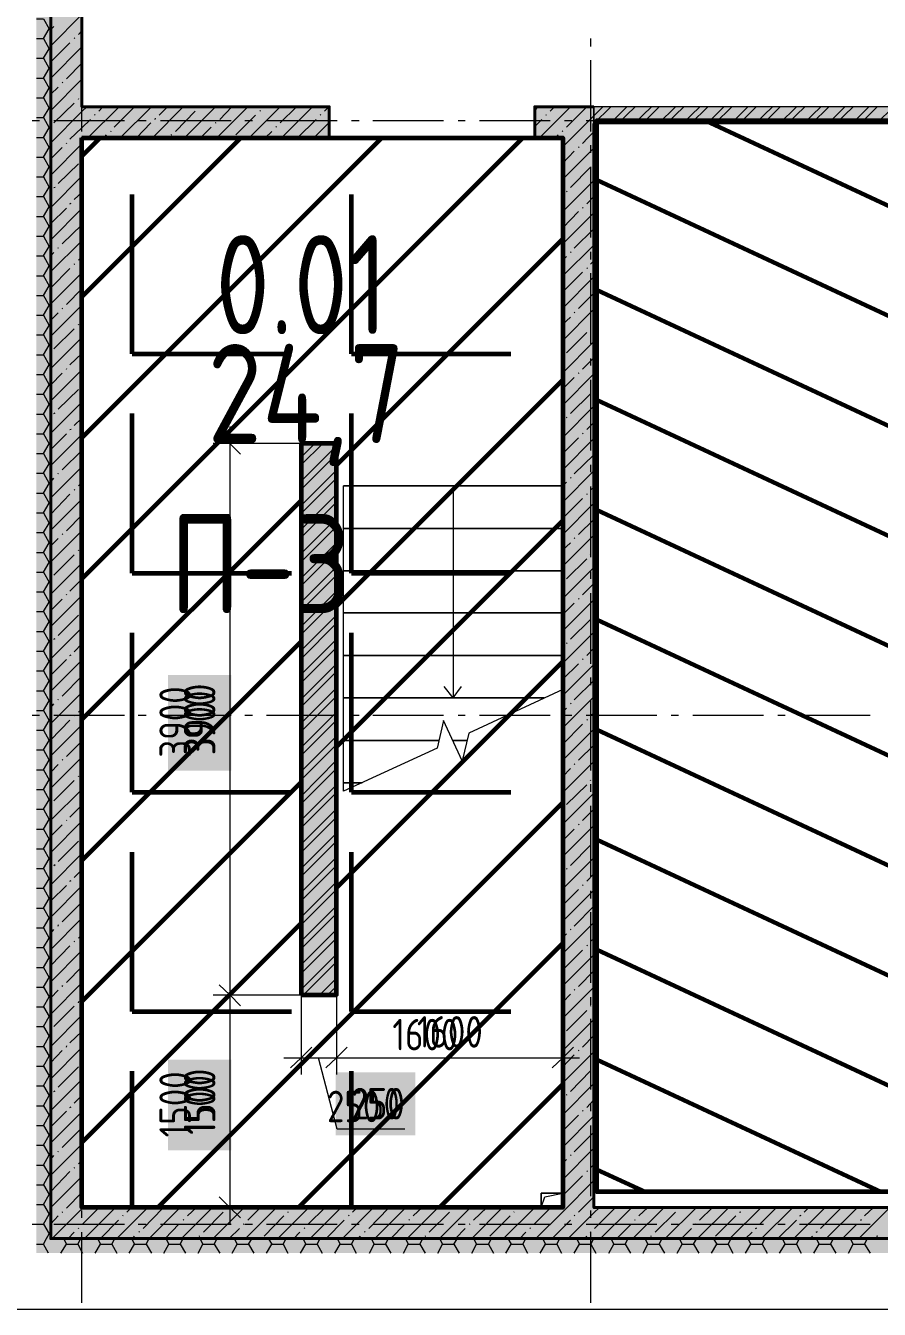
# Model space of a CAD drawing. Header units: millimetres. Extents: x -164500 to 426394, y -51911 to 102118.
# Drawn here: x -156506 to -150467, y -38 to 9043 of the extents above; entities that cross this region are included whole.
import ezdxf

# ---------------------------------------------------------------- set-up
doc = ezdxf.new("R2010")
doc.units = ezdxf.units.MM
for name, color, linetype, lineweight in [('0) шлифовка', 5, 'Continuous', 60), ('183 стяжка подвал', 160, 'Continuous', 60), ('414 скб подвал', 160, 'Continuous', 60)]:
    doc.layers.add(name, color=color, linetype=linetype, lineweight=lineweight)
doc.layers.add('PDF _Геометрия', color=7, linetype='Continuous', true_color=0x1f1f1f)
doc.layers.add('PDF _Сплошная заливка', color=7, linetype='Continuous', true_color=0xffffff)
doc.layers.add('PDF _Текст', color=7, linetype='Continuous')
doc.styles.get("Standard").update_dxf_attribs({"font": 'ГОСТ тип А.ttf'})
doc.styles.add('СПДС', font='ГОСТ тип А.ttf', dxfattribs={"width": 0.9})
doc.linetypes.add('зигзаг', pattern='A,0.00254,-5.08,[131,ltypeshp.shx,S=5.08,R=0,X=-5.08,Y=0],-10.16,[131,ltypeshp.shx,S=5.08,R=180,X=5.08,Y=0],-5.08', length=20.32254)

msp = doc.modelspace()

# ---------------------------------------------------------------- hatches: boundary and pattern name
at = {"layer": '0) шлифовка', "true_color": 0x2776bb}
h = msp.add_hatch(dxfattribs=at)
h.set_pattern_fill('ANSI31', color=152, scale=222, angle=110)
h.set_pattern_definition([(155, (205553.1, 26879), (-297.8825, -638.811), [])])
h.paths.add_polyline_path([(-117984.507, 792.385), (-152464.106, 792.385), (-152464.106, 8371.204), (-117984.507, 8371.204)])
at = {"layer": '183 стяжка подвал'}
h = msp.add_hatch(dxfattribs=at)
h.set_pattern_fill('ANSI31', color=256, scale=222)
h.set_pattern_definition([(45, (205553.1, 26879), (-498.4042, 498.4042), [])])
h.paths.add_polyline_path([(-152705.578, 8248.35), (-156107.361, 8248.35), (-156107.361, 682.241), (-152705.578, 682.241)])
h.paths.add_polyline_path([(-154556.86, 6087.815), (-154306.915, 6087.815), (-154306.915, 2186.142), (-154556.86, 2186.142)], flags=16)
at = {"layer": '414 скб подвал'}
h = msp.add_hatch(dxfattribs=at)
h.set_pattern_fill('ANGLE', color=256, scale=222)
h.set_pattern_definition([(0, (205553.1, 26879), (0, 1550.67), [1127.76, -422.91]), (90, (205553.1, 26879), (-1550.67, 9e-14), [1127.76, -422.91])])
h.paths.add_polyline_path([(-152705.578, 8248.35), (-156107.361, 8248.35), (-156107.361, 682.241), (-152705.578, 682.241)])
h.paths.add_polyline_path([(-154556.86, 6087.815), (-154306.915, 6087.815), (-154306.915, 2186.142), (-154556.86, 2186.142)], flags=16)
at = {"layer": 'PDF _Сплошная заливка', "linetype": 'зигзаг', "transparency": 33554559}
h = msp.add_hatch(color=256, dxfattribs=at)
h.paths.add_polyline_path([(-154357.751, 8248.35), (-154357.751, 8468.64), (-156107.361, 8468.64), (-156107.361, 8248.35)])
h.paths.add_polyline_path([(-152904.686, 8468.64), (-152904.686, 8248.35), (-152485.288, 8248.35), (-152485.288, 8468.64)])
h = msp.add_hatch(color=256, dxfattribs=at)
h.paths.add_polyline_path([(-148553.961, 8350.022), (-148553.961, 8468.64), (-152485.288, 8468.64), (-152485.288, 8350.022)])
h.paths.add_polyline_path([(-140547.272, 8468.64), (-140547.272, 8350.022), (-139547.495, 8350.022), (-139547.495, 8468.64)])
h.paths.add_polyline_path([(-141648.721, 8350.022), (-141648.721, 8468.64), (-143449.167, 8468.64), (-143449.167, 8350.022)])
h.paths.add_polyline_path([(-144050.728, 8350.022), (-144050.728, 8468.64), (-147952.4, 8468.64), (-147952.4, 8350.022)])

# ---------------------------------------------------------------- linework, layer by layer
at = {"layer": '0) шлифовка'}
msp.add_lwpolyline([(-117984.507, 792.385), (-152464.106, 792.385), (-152464.106, 8371.204), (-117984.507, 8371.204)], close=True, dxfattribs=at)
at = {"layer": '183 стяжка подвал'}
for points in [[(-156107.361, 8248.35), (-152705.578, 8248.35), (-152705.578, 682.241), (-156107.361, 682.241)], [(-154556.86, 2186.142), (-154306.915, 2186.142), (-154306.915, 6087.815), (-154556.86, 6087.815)]]:
    msp.add_lwpolyline(points, close=True, dxfattribs=at)
at = {"layer": 'PDF _Геометрия', "color": 7, "lineweight": 9}
for points in [[(-117700.672, 24299.855), (-117700.672, 24702.307), (-122085.288, 24702.307), (-122085.288, 28184.582), (-156827.54, 28184.582), (-156827.54, -37.938), (-117700.672, -37.938), (-117700.672, 360.278)], [(-156107.361, 8896.51), (-156107.361, 8951.583)], [(-152506.469, 8896.51), (-152506.469, 8951.583)], [(-156107.361, 8294.95), (-156107.361, 8799.074)], [(-152506.469, 8294.95), (-152506.469, 8799.074)], [(-152485.288, 8350.022), (-152485.288, 8468.64)], [(-156458.978, 8371.204), (-156408.142, 8371.204)], [(-156306.469, 8371.204), (-155806.581, 8371.204)], [(-155709.145, 8371.204), (-155654.073, 8371.204)], [(-155552.4, 8371.204), (-155052.512, 8371.204)], [(-154955.076, 8371.204), (-154900.003, 8371.204)], [(-154802.568, 8371.204), (-154302.679, 8371.204)], [(-154201.007, 8371.204), (-154145.934, 8371.204)], [(-154048.498, 8371.204), (-153548.61, 8371.204)], [(-153446.938, 8371.204), (-153396.102, 8371.204)], [(-153294.429, 8371.204), (-152794.541, 8371.204)], [(-152692.869, 8371.204), (-152642.032, 8371.204)], [(-152540.36, 8371.204), (-152040.472, 8371.204)], [(-151938.799, 8371.204), (-151887.963, 8371.204)], [(-151786.291, 8371.204), (-151286.403, 8371.204)], [(-151184.73, 8371.204), (-151133.894, 8371.204)], [(-151032.222, 8371.204), (-150532.333, 8371.204)], [(-156107.361, 8142.441), (-156107.361, 8197.514)], [(-152506.469, 8142.441), (-152506.469, 8197.514)], [(-156107.361, 7545.117), (-156107.361, 8045.005)], [(-152506.469, 7545.117), (-152506.469, 8045.005)], [(-156107.361, 7388.372), (-156107.361, 7443.445)], [(-152506.469, 7388.372), (-152506.469, 7443.445)], [(-156107.361, 6791.048), (-156107.361, 7290.936)], [(-152506.469, 6791.048), (-152506.469, 7290.936)], [(-156107.361, 6638.539), (-156107.361, 6689.375)], [(-152506.469, 6638.539), (-152506.469, 6689.375)], [(-156107.361, 6036.979), (-156107.361, 6536.867)], [(-152506.469, 6036.979), (-152506.469, 6536.867)], [(-155060.984, 6206.432), (-155060.984, 2186.142), (-155060.984, 563.623)], [(-154556.86, 6087.815), (-155060.984, 6087.815), (-155179.602, 6087.815)], [(-156107.361, 5884.47), (-156107.361, 5935.306)], [(-152506.469, 5884.47), (-152506.469, 5935.306)], [(-156107.361, 5282.909), (-156107.361, 5782.798)], [(-152705.578, 5787.034), (-154256.079, 5787.034)], [(-153480.828, 5787.034), (-153480.828, 5486.254), (-153480.828, 5185.474), (-153480.828, 4888.929), (-153480.828, 4588.149), (-153480.828, 4287.369), (-153544.374, 4367.859)], [(-152506.469, 5282.909), (-152506.469, 5782.798)], [(-156107.361, 5130.401), (-156107.361, 5181.237)], [(-152506.469, 5130.401), (-152506.469, 5181.237)], [(-156107.361, 4528.84), (-156107.361, 5028.729)], [(-152506.469, 4528.84), (-152506.469, 5028.729)], [(-156107.361, 4376.332), (-156107.361, 4431.404)], [(-153480.828, 4287.369), (-153421.52, 4367.859)], [(-152506.469, 4376.332), (-152506.469, 4431.404)], [(-156107.361, 3774.771), (-156107.361, 4274.66)], [(-152506.469, 3774.771), (-152506.469, 4274.66)], [(-156458.978, 4164.515), (-156408.142, 4164.515)], [(-156306.469, 4164.515), (-155806.581, 4164.515)], [(-155709.145, 4164.515), (-155654.073, 4164.515)], [(-155552.4, 4164.515), (-155052.512, 4164.515)], [(-154955.076, 4164.515), (-154900.003, 4164.515)], [(-154802.568, 4164.515), (-154302.679, 4164.515)], [(-154201.007, 4164.515), (-154145.934, 4164.515)], [(-154048.498, 4164.515), (-153548.61, 4164.515)], [(-153446.938, 4164.515), (-153396.102, 4164.515)], [(-153294.429, 4164.515), (-152794.541, 4164.515)], [(-152692.869, 4164.515), (-152642.032, 4164.515)], [(-152540.36, 4164.515), (-152040.472, 4164.515)], [(-151938.799, 4164.515), (-151887.963, 4164.515)], [(-151786.291, 4164.515), (-151286.403, 4164.515)], [(-151184.73, 4164.515), (-151133.894, 4164.515)], [(-151032.222, 4164.515), (-150532.333, 4164.515)], [(-156107.361, 3622.263), (-156107.361, 3677.335)], [(-152506.469, 3622.263), (-152506.469, 3677.335)], [(-156107.361, 3020.702), (-156107.361, 3524.827)], [(-152506.469, 3020.702), (-152506.469, 3524.827)], [(-156107.361, 2868.194), (-156107.361, 2923.266)], [(-152506.469, 2868.194), (-152506.469, 2923.266)], [(-156107.361, 2270.869), (-156107.361, 2770.758)], [(-152506.469, 2270.869), (-152506.469, 2770.758)], [(-155179.602, 2186.142), (-155060.984, 2186.142), (-154556.86, 2186.142), (-154556.86, 1741.326), (-154556.86, 1622.709)], [(-154306.915, 2186.142), (-154306.915, 1741.326), (-154306.915, 1622.709)], [(-152705.578, 2186.142), (-152705.578, 1741.326), (-152705.578, 1622.709)], [(-156107.361, 2114.125), (-156107.361, 2169.197)], [(-152506.469, 2114.125), (-152506.469, 2169.197)], [(-156107.361, 1516.8), (-156107.361, 2016.689)], [(-152506.469, 1516.8), (-152506.469, 2016.689)], [(-154679.714, 1741.326), (-154306.915, 1741.326), (-152586.96, 1741.326)], [(-153823.972, 1237.201), (-154302.679, 1237.201), (-154434.006, 1741.326)], [(-156107.361, 1364.292), (-156107.361, 1415.128)], [(-152506.469, 1364.292), (-152506.469, 1415.128)], [(-156107.361, 762.731), (-156107.361, 1262.62)], [(-152506.469, 762.731), (-152506.469, 1262.62)], [(-152858.086, 682.241), (-152832.668, 758.495), (-152705.578, 783.913)], [(-156107.361, 610.223), (-156107.361, 661.059)], [(-154955.076, 682.241), (-155060.984, 682.241), (-155179.602, 682.241)], [(-152506.469, 610.223), (-152506.469, 661.059)], [(-156458.978, 563.623), (-156408.142, 563.623)], [(-156306.469, 563.623), (-155806.581, 563.623)], [(-155709.145, 563.623), (-155654.073, 563.623)], [(-155552.4, 563.623), (-155052.512, 563.623)], [(-154955.076, 563.623), (-154900.003, 563.623)], [(-154802.568, 563.623), (-154302.679, 563.623)], [(-154201.007, 563.623), (-154145.934, 563.623)], [(-154048.498, 563.623), (-153548.61, 563.623)], [(-153446.938, 563.623), (-153396.102, 563.623)], [(-153294.429, 563.623), (-152794.541, 563.623)], [(-152692.869, 563.623), (-152642.032, 563.623)], [(-152540.36, 563.623), (-152040.472, 563.623)], [(-151938.799, 563.623), (-151887.963, 563.623)], [(-151786.291, 563.623), (-151286.403, 563.623)], [(-151184.73, 563.623), (-151133.894, 563.623)], [(-151032.222, 563.623), (-150532.333, 563.623)], [(-156327.651, 461.951), (-156327.651, 461.951)], [(-156107.361, 8.662), (-156107.361, 508.55)], [(-152506.469, 8.662), (-152506.469, 508.55)]]:
    msp.add_lwpolyline(points, dxfattribs=at)
at = {"layer": 'PDF _Геометрия', "color": 7, "lineweight": 40}
msp.add_lwpolyline([(-152485.288, 8468.64), (-152904.686, 8468.64), (-152904.686, 8248.35), (-152705.578, 8248.35), (-152705.578, 682.241), (-156107.361, 682.241), (-156107.361, 8248.35), (-154357.751, 8248.35), (-154357.751, 8468.64), (-156107.361, 8468.64), (-156107.361, 11472.207), (-156327.651, 11472.207), (-156327.651, 461.951), (-156107.361, 461.951), (-152705.578, 461.951), (-152485.288, 461.951), (-148553.961, 461.951), (-148553.961, 682.241), (-152485.288, 682.241), (-152485.288, 8248.35), (-152485.288, 8350.022)], dxfattribs=at)
at = {"layer": 'PDF _Геометрия', "color": 251, "lineweight": 9, "true_color": 0x4a4a4a}
for points in [[(-156429.323, 9091.382), (-156378.487, 9091.382), (-156340.36, 9019.364), (-156327.651, 9019.364)], [(-156378.487, 8951.583), (-156340.36, 9019.364)], [(-156429.323, 8951.583), (-156378.487, 8951.583), (-156340.36, 8879.565), (-156327.651, 8879.565)], [(-156429.323, 8811.783), (-156378.487, 8811.783), (-156340.36, 8739.766), (-156327.651, 8739.766)], [(-156378.487, 8811.783), (-156340.36, 8879.565)], [(-156378.487, 8671.984), (-156340.36, 8739.766)], [(-156429.323, 8671.984), (-156378.487, 8671.984), (-156340.36, 8599.966), (-156327.651, 8599.966)], [(-156378.487, 8532.185), (-156340.36, 8599.966)], [(-156429.323, 8532.185), (-156378.487, 8532.185), (-156340.36, 8460.167), (-156327.651, 8460.167)], [(-156378.487, 8392.385), (-156340.36, 8460.167)], [(-156429.323, 8392.385), (-156378.487, 8392.385), (-156340.36, 8320.368), (-156327.651, 8320.368)], [(-156378.487, 8252.586), (-156340.36, 8320.368)], [(-156429.323, 8252.586), (-156378.487, 8252.586), (-156340.36, 8180.568), (-156327.651, 8180.568)], [(-156378.487, 8112.787), (-156340.36, 8180.568)], [(-156429.323, 8112.787), (-156378.487, 8112.787), (-156340.36, 8040.769), (-156327.651, 8040.769)], [(-156378.487, 7972.987), (-156340.36, 8040.769)], [(-156429.323, 7972.987), (-156378.487, 7972.987), (-156340.36, 7900.97), (-156327.651, 7900.97)], [(-156378.487, 7833.188), (-156340.36, 7900.97)], [(-156429.323, 7833.188), (-156378.487, 7833.188), (-156340.36, 7761.17), (-156327.651, 7761.17)], [(-156378.487, 7693.389), (-156340.36, 7761.17)], [(-156429.323, 7693.389), (-156378.487, 7693.389), (-156340.36, 7621.371), (-156327.651, 7621.371)], [(-156429.323, 7553.589), (-156378.487, 7553.589), (-156340.36, 7481.572), (-156327.651, 7481.572)], [(-156378.487, 7553.589), (-156340.36, 7621.371)], [(-156378.487, 7413.79), (-156340.36, 7481.572)], [(-156429.323, 7413.79), (-156378.487, 7413.79), (-156340.36, 7341.772), (-156327.651, 7341.772)], [(-156429.323, 7273.991), (-156378.487, 7273.991), (-156340.36, 7201.973), (-156327.651, 7201.973)], [(-156378.487, 7273.991), (-156340.36, 7341.772)], [(-156378.487, 7134.191), (-156340.36, 7201.973)], [(-156429.323, 7134.191), (-156378.487, 7134.191), (-156340.36, 7062.174), (-156327.651, 7062.174)], [(-156429.323, 6994.392), (-156378.487, 6994.392), (-156340.36, 6922.374), (-156327.651, 6922.374)], [(-156378.487, 6994.392), (-156340.36, 7062.174)], [(-156378.487, 6854.593), (-156340.36, 6922.374)], [(-156429.323, 6854.593), (-156378.487, 6854.593), (-156340.36, 6782.575), (-156327.651, 6782.575)], [(-156378.487, 6714.793), (-156340.36, 6782.575)], [(-156429.323, 6714.793), (-156378.487, 6714.793), (-156340.36, 6642.776), (-156327.651, 6642.776)], [(-156378.487, 6574.994), (-156340.36, 6642.776)], [(-156429.323, 6574.994), (-156378.487, 6574.994), (-156340.36, 6502.976), (-156327.651, 6502.976)], [(-156378.487, 6435.195), (-156340.36, 6502.976)], [(-156429.323, 6435.195), (-156378.487, 6435.195), (-156340.36, 6363.177), (-156327.651, 6363.177)], [(-156378.487, 6295.395), (-156340.36, 6363.177)], [(-156429.323, 6295.395), (-156378.487, 6295.395), (-156340.36, 6223.378), (-156327.651, 6223.378)], [(-156378.487, 6155.596), (-156340.36, 6223.378)], [(-156429.323, 6155.596), (-156378.487, 6155.596), (-156340.36, 6083.578), (-156327.651, 6083.578)], [(-156429.323, 6015.797), (-156378.487, 6015.797), (-156340.36, 5943.779), (-156327.651, 5943.779)], [(-156378.487, 6015.797), (-156340.36, 6083.578)], [(-156378.487, 5875.997), (-156340.36, 5943.779)], [(-156429.323, 5875.997), (-156378.487, 5875.997), (-156340.36, 5803.98), (-156327.651, 5803.98)], [(-156429.323, 5736.198), (-156378.487, 5736.198), (-156340.36, 5664.18), (-156327.651, 5664.18)], [(-156378.487, 5736.198), (-156340.36, 5803.98)], [(-156378.487, 5596.399), (-156340.36, 5664.18)], [(-156429.323, 5596.399), (-156378.487, 5596.399), (-156340.36, 5524.381), (-156327.651, 5524.381)], [(-156429.323, 5456.599), (-156378.487, 5456.599), (-156340.36, 5384.582), (-156327.651, 5384.582)], [(-156378.487, 5456.599), (-156340.36, 5524.381)], [(-156378.487, 5316.8), (-156340.36, 5384.582)], [(-156429.323, 5316.8), (-156378.487, 5316.8), (-156340.36, 5244.782), (-156327.651, 5244.782)], [(-156429.323, 5177.001), (-156378.487, 5177.001), (-156340.36, 5104.983), (-156327.651, 5104.983)], [(-156378.487, 5177.001), (-156340.36, 5244.782)], [(-156378.487, 5037.201), (-156340.36, 5104.983)], [(-156429.323, 5037.201), (-156378.487, 5037.201), (-156340.36, 4965.184), (-156327.651, 4965.184)], [(-156378.487, 4897.402), (-156340.36, 4965.184)], [(-156429.323, 4897.402), (-156378.487, 4897.402), (-156340.36, 4825.384), (-156327.651, 4825.384)], [(-156378.487, 4757.603), (-156340.36, 4825.384)], [(-156429.323, 4757.603), (-156378.487, 4757.603), (-156340.36, 4685.585), (-156327.651, 4685.585)], [(-156378.487, 4617.804), (-156340.36, 4685.585)], [(-156429.323, 4617.804), (-156378.487, 4617.804), (-156340.36, 4545.786), (-156327.651, 4545.786)], [(-156378.487, 4478.004), (-156340.36, 4545.786)], [(-156429.323, 4478.004), (-156378.487, 4478.004), (-156340.36, 4405.986), (-156327.651, 4405.986)], [(-156378.487, 4338.205), (-156340.36, 4405.986)], [(-156429.323, 4338.205), (-156378.487, 4338.205), (-156340.36, 4266.187), (-156327.651, 4266.187)], [(-156429.323, 4198.406), (-156378.487, 4198.406), (-156340.36, 4126.388), (-156327.651, 4126.388)], [(-156378.487, 4198.406), (-156340.36, 4266.187)], [(-156378.487, 4058.606), (-156340.36, 4126.388)], [(-156429.323, 4058.606), (-156378.487, 4058.606), (-156340.36, 3986.588), (-156327.651, 3986.588)], [(-156429.323, 3918.807), (-156378.487, 3918.807), (-156340.36, 3846.789), (-156327.651, 3846.789)], [(-156378.487, 3918.807), (-156340.36, 3986.588)], [(-156378.487, 3779.008), (-156340.36, 3846.789)], [(-156429.323, 3779.008), (-156378.487, 3779.008), (-156340.36, 3706.99), (-156327.651, 3706.99)], [(-156429.323, 3639.208), (-156378.487, 3639.208), (-156340.36, 3567.19), (-156327.651, 3567.19)], [(-156378.487, 3639.208), (-156340.36, 3706.99)], [(-156378.487, 3499.409), (-156340.36, 3567.19)], [(-156429.323, 3499.409), (-156378.487, 3499.409), (-156340.36, 3427.391), (-156327.651, 3427.391)], [(-156378.487, 3359.61), (-156340.36, 3427.391)], [(-156429.323, 3359.61), (-156378.487, 3359.61), (-156340.36, 3287.592), (-156327.651, 3287.592)], [(-156378.487, 3219.81), (-156340.36, 3287.592)], [(-156429.323, 3219.81), (-156378.487, 3219.81), (-156340.36, 3147.792), (-156327.651, 3147.792)], [(-156378.487, 3080.011), (-156340.36, 3147.792)], [(-156429.323, 3080.011), (-156378.487, 3080.011), (-156340.36, 3007.993), (-156327.651, 3007.993)], [(-156378.487, 2940.212), (-156340.36, 3007.993)], [(-156429.323, 2940.212), (-156378.487, 2940.212), (-156340.36, 2868.194), (-156327.651, 2868.194)], [(-156378.487, 2800.412), (-156340.36, 2868.194)], [(-156429.323, 2800.412), (-156378.487, 2800.412), (-156340.36, 2728.394), (-156327.651, 2728.394)], [(-156378.487, 2660.613), (-156340.36, 2728.394)], [(-156429.323, 2660.613), (-156378.487, 2660.613), (-156340.36, 2588.595), (-156327.651, 2588.595)], [(-156378.487, 2520.814), (-156340.36, 2588.595)], [(-156429.323, 2520.814), (-156378.487, 2520.814), (-156340.36, 2448.796), (-156327.651, 2448.796)], [(-156429.323, 2381.014), (-156378.487, 2381.014), (-156340.36, 2308.996), (-156327.651, 2308.996)], [(-156378.487, 2381.014), (-156340.36, 2448.796)], [(-156378.487, 2241.215), (-156340.36, 2308.996)], [(-156429.323, 2241.215), (-156378.487, 2241.215), (-156340.36, 2173.433), (-156327.651, 2173.433)], [(-156429.323, 2101.416), (-156378.487, 2101.416), (-156340.36, 2033.634), (-156327.651, 2033.634)], [(-156378.487, 2101.416), (-156340.36, 2173.433)], [(-156378.487, 1961.616), (-156340.36, 2033.634)], [(-156429.323, 1961.616), (-156378.487, 1961.616), (-156340.36, 1893.835), (-156327.651, 1893.835)], [(-156429.323, 1821.817), (-156378.487, 1821.817), (-156340.36, 1754.035), (-156327.651, 1754.035)], [(-156378.487, 1821.817), (-156340.36, 1893.835)], [(-156378.487, 1682.018), (-156340.36, 1754.035)], [(-156429.323, 1682.018), (-156378.487, 1682.018), (-156340.36, 1614.236), (-156327.651, 1614.236)], [(-156378.487, 1542.218), (-156340.36, 1614.236)], [(-156429.323, 1542.218), (-156378.487, 1542.218), (-156340.36, 1474.437), (-156327.651, 1474.437)], [(-156378.487, 1402.419), (-156340.36, 1474.437)], [(-156429.323, 1402.419), (-156378.487, 1402.419), (-156340.36, 1334.637), (-156327.651, 1334.637)], [(-156378.487, 1262.62), (-156340.36, 1334.637)], [(-156429.323, 1262.62), (-156378.487, 1262.62), (-156340.36, 1194.838), (-156327.651, 1194.838)], [(-156378.487, 1122.82), (-156340.36, 1194.838)], [(-156429.323, 1122.82), (-156378.487, 1122.82), (-156340.36, 1055.039), (-156327.651, 1055.039)], [(-156378.487, 983.021), (-156340.36, 1055.039)], [(-156429.323, 983.021), (-156378.487, 983.021), (-156340.36, 915.239), (-156327.651, 915.239)], [(-156378.487, 843.222), (-156340.36, 915.239)], [(-156429.323, 843.222), (-156378.487, 843.222), (-156340.36, 775.44), (-156327.651, 775.44)], [(-156378.487, 703.422), (-156340.36, 775.44)], [(-156429.323, 703.422), (-156378.487, 703.422), (-156340.36, 635.641), (-156327.651, 635.641)], [(-156429.323, 563.623), (-156378.487, 563.623), (-156340.36, 495.841), (-156327.651, 495.841)], [(-156378.487, 563.623), (-156340.36, 635.641)], [(-156429.323, 423.824), (-156378.487, 423.824), (-156357.306, 461.951), (-156340.36, 495.841)], [(-156238.688, 461.951), (-156217.506, 423.824), (-156137.016, 423.824), (-156103.125, 360.278)], [(-156137.016, 423.824), (-156115.834, 461.951)], [(-155997.216, 461.951), (-155976.035, 423.824), (-155895.544, 423.824), (-155861.653, 360.278)], [(-155895.544, 423.824), (-155874.362, 461.951)], [(-155755.745, 461.951), (-155734.563, 423.824), (-155654.073, 423.824), (-155615.945, 360.278)], [(-155654.073, 423.824), (-155632.891, 461.951)], [(-155514.273, 461.951), (-155493.091, 423.824), (-155412.601, 423.824), (-155374.474, 360.278)], [(-155412.601, 423.824), (-155391.419, 461.951)], [(-155272.802, 461.951), (-155251.62, 423.824), (-155171.129, 423.824), (-155133.002, 360.278)], [(-155171.129, 423.824), (-155149.948, 461.951)], [(-155031.33, 461.951), (-155010.148, 423.824), (-154929.658, 423.824), (-154891.531, 360.278)], [(-154929.658, 423.824), (-154904.24, 461.951)], [(-154789.858, 461.951), (-154764.44, 423.824), (-154683.95, 423.824), (-154650.059, 360.278)], [(-154683.95, 423.824), (-154662.768, 461.951)], [(-154544.151, 461.951), (-154522.969, 423.824), (-154442.478, 423.824), (-154408.588, 360.278)], [(-154442.478, 423.824), (-154421.297, 461.951)], [(-154302.679, 461.951), (-154281.497, 423.824), (-154201.007, 423.824), (-154167.116, 360.278)], [(-154201.007, 423.824), (-154179.825, 461.951)], [(-154061.207, 461.951), (-154040.026, 423.824), (-153959.535, 423.824), (-153921.408, 360.278)], [(-153959.535, 423.824), (-153938.353, 461.951)], [(-153819.736, 461.951), (-153798.554, 423.824), (-153718.064, 423.824), (-153679.937, 360.278)], [(-153718.064, 423.824), (-153696.882, 461.951)], [(-153578.264, 461.951), (-153557.083, 423.824), (-153476.592, 423.824), (-153438.465, 360.278)], [(-153476.592, 423.824), (-153451.174, 461.951)], [(-153336.793, 461.951), (-153315.611, 423.824), (-153230.884, 423.824), (-153196.993, 360.278)], [(-153230.884, 423.824), (-153209.702, 461.951)], [(-153095.321, 461.951), (-153069.903, 423.824), (-152989.413, 423.824), (-152955.522, 360.278)], [(-152989.413, 423.824), (-152968.231, 461.951)], [(-152849.613, 461.951), (-152828.432, 423.824), (-152747.941, 423.824), (-152714.05, 360.278)], [(-152747.941, 423.824), (-152726.759, 461.951)], [(-152608.142, 461.951), (-152586.96, 423.824), (-152506.469, 423.824), (-152472.579, 360.278)], [(-152506.469, 423.824), (-152485.288, 461.951)], [(-152366.67, 461.951), (-152345.488, 423.824), (-152264.998, 423.824), (-152226.871, 360.278)], [(-152264.998, 423.824), (-152243.816, 461.951)], [(-152125.199, 461.951), (-152104.017, 423.824), (-152023.526, 423.824), (-151985.399, 360.278)], [(-152023.526, 423.824), (-152002.345, 461.951)], [(-151883.727, 461.951), (-151862.545, 423.824), (-151782.055, 423.824), (-151743.928, 360.278)], [(-151782.055, 423.824), (-151756.637, 461.951)], [(-151642.255, 461.951), (-151616.837, 423.824), (-151536.347, 423.824), (-151502.456, 360.278)], [(-151536.347, 423.824), (-151515.165, 461.951)], [(-151396.547, 461.951), (-151375.366, 423.824), (-151294.875, 423.824), (-151260.984, 360.278)], [(-151294.875, 423.824), (-151273.693, 461.951)], [(-151155.076, 461.951), (-151133.894, 423.824), (-151053.404, 423.824), (-151019.513, 360.278)], [(-151053.404, 423.824), (-151032.222, 461.951)], [(-150913.604, 461.951), (-150892.423, 423.824), (-150811.932, 423.824), (-150773.805, 360.278)], [(-150811.932, 423.824), (-150790.75, 461.951)], [(-150672.133, 461.951), (-150650.951, 423.824), (-150570.461, 423.824), (-150532.333, 360.278)], [(-150570.461, 423.824), (-150549.279, 461.951)], [(-156344.597, 360.278), (-156378.487, 423.824)], [(-156255.633, 360.278), (-156217.506, 423.824)], [(-156014.162, 360.278), (-155976.035, 423.824)], [(-155772.69, 360.278), (-155734.563, 423.824)], [(-155526.982, 360.278), (-155493.091, 423.824)], [(-155285.511, 360.278), (-155251.62, 423.824)], [(-155044.039, 360.278), (-155010.148, 423.824)], [(-154802.568, 360.278), (-154764.44, 423.824)], [(-154561.096, 360.278), (-154522.969, 423.824)], [(-154319.624, 360.278), (-154281.497, 423.824)], [(-154073.916, 360.278), (-154040.026, 423.824)], [(-153832.445, 360.278), (-153798.554, 423.824)], [(-153590.973, 360.278), (-153557.083, 423.824)], [(-153349.502, 360.278), (-153315.611, 423.824)], [(-153108.03, 360.278), (-153069.903, 423.824)], [(-152866.559, 360.278), (-152828.432, 423.824)], [(-152625.087, 360.278), (-152586.96, 423.824)], [(-152379.379, 360.278), (-152345.488, 423.824)], [(-152137.908, 360.278), (-152104.017, 423.824)], [(-151896.436, 360.278), (-151862.545, 423.824)], [(-151654.964, 360.278), (-151616.837, 423.824)], [(-151413.493, 360.278), (-151375.366, 423.824)], [(-151172.021, 360.278), (-151133.894, 423.824)], [(-150930.55, 360.278), (-150892.423, 423.824)], [(-150684.842, 360.278), (-150650.951, 423.824)]]:
    msp.add_lwpolyline(points, dxfattribs=at)
at = {"layer": 'PDF _Геометрия', "lineweight": 9}
for points in [[(-156327.651, 8900.747), (-156107.361, 9121.037)], [(-156327.651, 9015.128), (-156306.469, 9036.31)], [(-156132.779, 8981.237), (-156107.361, 9006.655)], [(-156327.651, 8786.365), (-156192.088, 8921.928)], [(-156162.434, 8951.583), (-156158.197, 8955.819)], [(-156327.651, 8671.984), (-156107.361, 8892.274)], [(-156217.506, 8667.748), (-156107.361, 8777.893)], [(-156327.651, 8443.222), (-156107.361, 8663.511)], [(-156247.161, 8638.093), (-156242.924, 8642.33)], [(-156327.651, 8557.603), (-156276.815, 8608.439)], [(-156327.651, 8214.459), (-156107.361, 8434.749), (-156073.471, 8468.64)], [(-156306.469, 8354.258), (-156162.434, 8494.058)], [(-156132.779, 8523.712), (-156128.543, 8527.948)], [(-156064.998, 8248.35), (-155844.708, 8468.64)], [(-155988.744, 8438.985), (-155959.089, 8468.64)], [(-155878.599, 8324.604), (-155734.563, 8468.64)], [(-155836.235, 8248.35), (-155615.945, 8468.64)], [(-155607.473, 8248.35), (-155391.419, 8468.64)], [(-155560.873, 8409.331), (-155501.564, 8468.64)], [(-155382.947, 8248.35), (-155162.657, 8468.64)], [(-155277.038, 8468.64), (-155277.038, 8468.64)], [(-155154.184, 8248.35), (-154933.894, 8468.64)], [(-155133.002, 8379.676), (-155048.275, 8468.64)], [(-154925.421, 8248.35), (-154705.132, 8468.64)], [(-154819.513, 8468.64), (-154819.513, 8468.64)], [(-154705.132, 8354.258), (-154590.75, 8468.64)], [(-154696.659, 8248.35), (-154476.369, 8468.64)], [(-154391.642, 8438.985), (-154361.988, 8468.64)], [(-152904.686, 8443.222), (-152879.268, 8468.64)], [(-152870.795, 8248.35), (-152650.505, 8468.64)], [(-152794.541, 8438.985), (-152764.886, 8468.64)], [(-152680.159, 8324.604), (-152536.124, 8468.64)], [(-156192.088, 8239.877), (-156107.361, 8320.368), (-156048.052, 8379.676)], [(-156018.398, 8409.331), (-156014.162, 8413.567)], [(-155721.854, 8248.35), (-155620.182, 8354.258)], [(-155590.527, 8379.676), (-155586.291, 8388.149)], [(-155446.492, 8294.95), (-155306.692, 8438.985)], [(-155162.657, 8354.258), (-155158.42, 8358.495)], [(-155018.621, 8269.531), (-154878.822, 8409.331)], [(-154849.167, 8438.985), (-154844.931, 8443.222)], [(-154582.278, 8248.35), (-154450.951, 8379.676)], [(-154467.896, 8248.35), (-154357.751, 8358.495)], [(-154421.297, 8409.331), (-154417.06, 8413.567)], [(-152904.686, 8328.84), (-152853.85, 8379.676)], [(-152824.195, 8409.331), (-152819.959, 8413.567)], [(-152705.578, 8184.805), (-152642.032, 8248.35), (-152485.288, 8405.094)], [(-156327.651, 8328.84), (-156327.651, 8328.84)], [(-155950.617, 8248.35), (-155933.671, 8269.531)], [(-155904.017, 8294.95), (-155899.78, 8299.186)], [(-155476.146, 8269.531), (-155471.91, 8273.768)], [(-155268.565, 8248.35), (-155192.311, 8324.604)], [(-154811.04, 8248.35), (-154764.44, 8294.95)], [(-154734.786, 8324.604), (-154730.55, 8328.84)], [(-152756.414, 8248.35), (-152739.468, 8269.531)], [(-152709.814, 8294.95), (-152705.578, 8299.186)], [(-152565.778, 8210.223), (-152527.651, 8248.35), (-152485.288, 8290.713)], [(-156327.651, 7985.696), (-156107.361, 8205.986)], [(-156327.651, 8100.078), (-156247.161, 8180.568)], [(-156217.506, 8210.223), (-156213.27, 8214.459)], [(-152705.578, 7956.042), (-152485.288, 8176.332)], [(-152595.433, 8180.568), (-152591.196, 8184.805)], [(-152705.578, 8070.423), (-152625.087, 8155.15)], [(-156276.815, 7926.388), (-156132.779, 8066.187)], [(-152650.505, 7896.733), (-152510.706, 8040.769)], [(-156327.651, 7756.934), (-156107.361, 7977.224)], [(-156306.469, 7896.733), (-156297.997, 7900.97)], [(-152705.578, 7727.28), (-152485.288, 7947.569)], [(-156162.434, 7812.006), (-156107.361, 7862.843)], [(-152680.159, 7867.079), (-152675.923, 7871.315)], [(-152536.124, 7782.352), (-152485.288, 7833.188)], [(-156327.651, 7642.553), (-156217.506, 7752.698)], [(-156327.651, 7528.171), (-156107.361, 7748.461)], [(-156192.088, 7782.352), (-156183.615, 7786.588)], [(-152705.578, 7612.898), (-152595.433, 7727.28)], [(-152705.578, 7498.517), (-152485.288, 7718.807)], [(-152565.778, 7752.698), (-152561.542, 7756.934)], [(-156247.161, 7498.517), (-156107.361, 7634.08)], [(-152625.087, 7468.863), (-152485.288, 7604.426)], [(-156327.651, 7303.645), (-156107.361, 7519.699)], [(-156276.815, 7468.863), (-156272.579, 7473.099)], [(-152705.578, 7273.991), (-152485.288, 7490.044)], [(-156327.651, 7413.79), (-156306.469, 7439.208)], [(-156162.434, 7354.481), (-156158.197, 7358.718)], [(-156132.779, 7384.136), (-156107.361, 7409.554)], [(-152705.578, 7384.136), (-152680.159, 7409.554)], [(-152650.505, 7439.208), (-152646.269, 7443.445)], [(-152510.706, 7354.481), (-152485.288, 7379.899)], [(-156327.651, 7189.264), (-156192.088, 7324.827)], [(-156327.651, 7074.883), (-156107.361, 7295.173)], [(-152705.578, 7159.61), (-152565.778, 7299.409)], [(-152705.578, 7045.228), (-152485.288, 7265.518)], [(-152536.124, 7324.827), (-152531.887, 7329.063)], [(-156217.506, 7070.646), (-156107.361, 7180.791)], [(-152595.433, 7040.992), (-152485.288, 7151.137)], [(-156327.651, 6846.12), (-156107.361, 7066.41)], [(-156327.651, 6960.501), (-156276.815, 7011.338)], [(-156247.161, 7040.992), (-156242.924, 7045.228)], [(-152705.578, 6816.466), (-152485.288, 7036.756)], [(-152625.087, 7011.338), (-152620.851, 7015.574)], [(-156132.779, 6926.611), (-156128.543, 6930.847)], [(-152705.578, 6930.847), (-152650.505, 6981.683)], [(-156327.651, 6617.358), (-156107.361, 6837.647)], [(-156306.469, 6757.157), (-156162.434, 6896.956)], [(-152680.159, 6727.503), (-152536.124, 6871.538)], [(-152510.706, 6896.956), (-152506.469, 6901.193)], [(-156327.651, 6731.739), (-156327.651, 6731.739)], [(-156192.088, 6642.776), (-156107.361, 6723.266)], [(-152705.578, 6587.703), (-152485.288, 6807.993)], [(-152705.578, 6702.084), (-152705.578, 6702.084)], [(-152565.778, 6613.121), (-152485.288, 6693.612)], [(-156327.651, 6388.595), (-156107.361, 6608.885)], [(-156327.651, 6502.976), (-156247.161, 6583.467)], [(-156217.506, 6613.121), (-156213.27, 6617.358)], [(-152705.578, 6358.941), (-152485.288, 6579.23)], [(-152705.578, 6473.322), (-152625.087, 6553.812)], [(-152595.433, 6583.467), (-152591.196, 6587.703)], [(-156276.815, 6329.286), (-156132.779, 6469.086)], [(-156327.651, 6159.832), (-156107.361, 6380.122)], [(-152650.505, 6299.632), (-152510.706, 6439.431)], [(-156306.469, 6299.632), (-156297.997, 6303.868)], [(-156162.434, 6214.905), (-156107.361, 6265.741)], [(-152705.578, 6130.178), (-152485.288, 6350.468)], [(-152680.159, 6269.977), (-152675.923, 6274.214)], [(-156192.088, 6185.251), (-156183.615, 6189.487)], [(-152536.124, 6185.251), (-152485.288, 6236.087)], [(-156327.651, 6045.451), (-156217.506, 6155.596)], [(-156327.651, 5931.07), (-156107.361, 6151.36)], [(-152705.578, 6015.797), (-152595.433, 6125.942)], [(-152705.578, 5901.416), (-152485.288, 6121.705)], [(-152565.778, 6155.596), (-152561.542, 6159.832)], [(-156247.161, 5901.416), (-156107.361, 6036.979)], [(-152625.087, 5871.761), (-152485.288, 6007.324)], [(-156327.651, 5702.307), (-156107.361, 5922.597)], [(-156327.651, 5816.689), (-156306.469, 5842.107)], [(-156276.815, 5871.761), (-156272.579, 5875.997)], [(-152705.578, 5672.653), (-152485.288, 5892.943)], [(-152705.578, 5787.034), (-152680.159, 5812.452)], [(-152650.505, 5842.107), (-152646.269, 5846.343)], [(-156327.651, 5587.926), (-156192.088, 5727.725)], [(-156162.434, 5757.38), (-156158.197, 5761.616)], [(-156132.779, 5787.034), (-156107.361, 5808.216)], [(-152536.124, 5727.725), (-152531.887, 5731.962)], [(-152510.706, 5757.38), (-152485.288, 5778.562)], [(-156327.651, 5473.545), (-156107.361, 5693.835)], [(-152705.578, 5558.272), (-152565.778, 5698.071)], [(-152705.578, 5443.89), (-152485.288, 5664.18)], [(-156217.506, 5469.309), (-156107.361, 5579.453)], [(-152595.433, 5443.89), (-152485.288, 5549.799)], [(-156327.651, 5249.019), (-156107.361, 5469.309)], [(-156327.651, 5363.4), (-156276.815, 5414.236)], [(-156247.161, 5443.89), (-156242.924, 5448.127)], [(-152705.578, 5219.364), (-152485.288, 5439.654)], [(-152705.578, 5333.746), (-152650.505, 5384.582)], [(-152625.087, 5414.236), (-152620.851, 5418.472)], [(-156306.469, 5155.819), (-156162.434, 5299.855)], [(-156132.779, 5329.509), (-156128.543, 5333.746)], [(-152680.159, 5130.401), (-152536.124, 5270.2)], [(-152510.706, 5299.855), (-152506.469, 5304.091)], [(-156327.651, 5020.256), (-156107.361, 5240.546)], [(-152705.578, 4990.602), (-152485.288, 5210.892)], [(-156327.651, 5134.637), (-156327.651, 5134.637)], [(-156192.088, 5041.438), (-156107.361, 5126.165)], [(-152705.578, 5104.983), (-152705.578, 5104.983)], [(-152565.778, 5016.02), (-152485.288, 5096.51)], [(-156327.651, 4791.494), (-156107.361, 5011.783)], [(-156217.506, 5016.02), (-156213.27, 5020.256)], [(-156327.651, 4905.875), (-156247.161, 4986.365)], [(-152705.578, 4761.839), (-152485.288, 4982.129)], [(-152705.578, 4876.22), (-152625.087, 4956.711)], [(-152595.433, 4986.365), (-152591.196, 4990.602)], [(-156276.815, 4727.948), (-156132.779, 4871.984)], [(-152650.505, 4702.53), (-152510.706, 4842.33)], [(-156327.651, 4562.731), (-156107.361, 4783.021)], [(-152705.578, 4533.077), (-152485.288, 4753.366)], [(-156306.469, 4702.53), (-156297.997, 4706.767)], [(-156162.434, 4613.567), (-156107.361, 4668.64)], [(-152680.159, 4672.876), (-152675.923, 4677.112)], [(-152536.124, 4588.149), (-152485.288, 4638.985)], [(-156327.651, 4448.35), (-156217.506, 4558.495)], [(-156327.651, 4333.968), (-156107.361, 4554.258)], [(-156192.088, 4588.149), (-156183.615, 4592.385)], [(-152565.778, 4558.495), (-152561.542, 4562.731)], [(-152705.578, 4418.695), (-152595.433, 4528.84)], [(-152705.578, 4304.314), (-152485.288, 4524.604)], [(-156247.161, 4300.078), (-156107.361, 4439.877)], [(-152625.087, 4274.66), (-152485.288, 4410.223)], [(-156327.651, 4105.206), (-156107.361, 4325.496)], [(-156276.815, 4274.66), (-156272.579, 4278.896)], [(-152705.578, 4075.552), (-152485.288, 4295.841)], [(-156327.651, 4219.587), (-156306.469, 4245.005)], [(-156132.779, 4185.696), (-156107.361, 4211.115)], [(-152705.578, 4189.933), (-152680.159, 4215.351)], [(-152650.505, 4245.005), (-152646.269, 4249.242)], [(-152510.706, 4160.278), (-152485.288, 4181.46)], [(-156327.651, 3990.825), (-156192.088, 4130.624)], [(-156327.651, 3876.443), (-156107.361, 4096.733)], [(-156162.434, 4160.278), (-156158.197, 4164.515)], [(-152705.578, 3961.17), (-152565.778, 4100.97)], [(-152536.124, 4130.624), (-152531.887, 4134.86)], [(-152705.578, 3846.789), (-152485.288, 4067.079)], [(-156217.506, 3872.207), (-156107.361, 3982.352)], [(-152595.433, 3846.789), (-152485.288, 3952.698)], [(-156327.651, 3647.681), (-156107.361, 3867.971)], [(-156327.651, 3762.062), (-156276.815, 3817.135)], [(-156247.161, 3846.789), (-156242.924, 3851.025)], [(-152705.578, 3618.026), (-152485.288, 3838.316)], [(-152625.087, 3817.135), (-152620.851, 3821.371)], [(-156132.779, 3732.408), (-156128.543, 3736.644)], [(-152705.578, 3732.408), (-152650.505, 3787.48)], [(-156327.651, 3423.155), (-156107.361, 3639.208)], [(-156306.469, 3558.718), (-156162.434, 3702.753)], [(-152680.159, 3533.3), (-152536.124, 3673.099)], [(-152510.706, 3702.753), (-152506.469, 3706.99)], [(-152705.578, 3393.5), (-152485.288, 3613.79)], [(-156327.651, 3533.3), (-156327.651, 3537.536)], [(-156192.088, 3444.336), (-156107.361, 3529.063)], [(-152705.578, 3503.645), (-152705.578, 3507.882)], [(-152565.778, 3418.918), (-152485.288, 3499.409)], [(-156327.651, 3194.392), (-156107.361, 3414.682)], [(-156327.651, 3308.773), (-156247.161, 3389.264)], [(-156217.506, 3418.918), (-156213.27, 3423.155)], [(-152705.578, 3164.738), (-152485.288, 3385.028)], [(-152595.433, 3389.264), (-152591.196, 3393.5)], [(-156276.815, 3130.847), (-156132.779, 3274.883)], [(-152705.578, 3279.119), (-152625.087, 3359.61)], [(-156327.651, 2965.63), (-156107.361, 3185.919)], [(-152650.505, 3101.193), (-152510.706, 3245.228)], [(-156306.469, 3101.193), (-156297.997, 3109.665)], [(-152705.578, 2935.975), (-152485.288, 3156.265)], [(-156162.434, 3016.466), (-156107.361, 3071.538)], [(-152680.159, 3075.775), (-152675.923, 3080.011)], [(-152536.124, 2991.048), (-152485.288, 3041.884)], [(-156327.651, 2851.248), (-156217.506, 2961.393)], [(-156327.651, 2736.867), (-156107.361, 2957.157)], [(-156192.088, 2991.048), (-156183.615, 2995.284)], [(-152705.578, 2821.594), (-152595.433, 2931.739)], [(-152705.578, 2707.213), (-152485.288, 2927.503)], [(-152565.778, 2961.393), (-152561.542, 2965.63)], [(-156247.161, 2702.976), (-156107.361, 2842.776)], [(-156327.651, 2508.105), (-156107.361, 2728.394)], [(-152625.087, 2673.322), (-152485.288, 2813.121)], [(-156327.651, 2622.486), (-156306.469, 2647.904)], [(-156276.815, 2673.322), (-156272.579, 2681.795)], [(-152705.578, 2478.45), (-152485.288, 2698.74)], [(-152650.505, 2647.904), (-152646.269, 2652.14)], [(-156162.434, 2563.177), (-156158.197, 2567.413)], [(-156132.779, 2588.595), (-156107.361, 2614.013)], [(-152705.578, 2592.831), (-152680.159, 2618.249)], [(-152510.706, 2563.177), (-152485.288, 2584.359)], [(-156327.651, 2393.723), (-156192.088, 2533.523)], [(-156327.651, 2279.342), (-156107.361, 2499.632)], [(-152705.578, 2364.069), (-152565.778, 2503.868)], [(-152705.578, 2249.688), (-152485.288, 2469.977)], [(-152536.124, 2533.523), (-152531.887, 2537.759)], [(-156217.506, 2275.106), (-156107.361, 2385.251)], [(-156327.651, 2050.579), (-156107.361, 2270.869)], [(-152595.433, 2245.451), (-152485.288, 2355.596)], [(-156327.651, 2164.961), (-156276.815, 2220.033)], [(-156247.161, 2245.451), (-156242.924, 2253.924)], [(-152705.578, 2020.925), (-152485.288, 2241.215)], [(-152705.578, 2135.306), (-152650.505, 2190.379)], [(-152625.087, 2220.033), (-152620.851, 2224.27)], [(-156306.469, 1961.616), (-156162.434, 2105.652)], [(-156132.779, 2131.07), (-156128.543, 2139.543)], [(-152510.706, 2105.652), (-152506.469, 2109.888)], [(-156327.651, 1821.817), (-156107.361, 2042.107)], [(-152705.578, 1792.162), (-152485.288, 2012.452)], [(-152680.159, 1931.962), (-152536.124, 2075.997)], [(-156327.651, 1936.198), (-156327.651, 1936.198)], [(-156192.088, 1847.235), (-156107.361, 1927.725)], [(-152705.578, 1906.544), (-152705.578, 1910.78)], [(-156217.506, 1817.581), (-156213.27, 1826.053)], [(-152565.778, 1817.581), (-152485.288, 1898.071)], [(-156327.651, 1593.054), (-156107.361, 1813.344)], [(-156327.651, 1707.436), (-156247.161, 1792.162)], [(-152705.578, 1563.4), (-152485.288, 1783.69)], [(-152705.578, 1677.781), (-152625.087, 1762.508)], [(-152595.433, 1792.162), (-152591.196, 1796.399)], [(-156276.815, 1533.746), (-156132.779, 1677.781)], [(-152650.505, 1504.091), (-152510.706, 1648.127)], [(-156327.651, 1368.528), (-156107.361, 1588.818)], [(-152705.578, 1338.874), (-152485.288, 1559.164)], [(-156306.469, 1504.091), (-156297.997, 1508.327)], [(-156162.434, 1419.364), (-156107.361, 1474.437)], [(-152680.159, 1478.673), (-152675.923, 1482.909)], [(-156327.651, 1254.147), (-156217.506, 1364.292)], [(-156192.088, 1389.71), (-156183.615, 1393.946)], [(-152565.778, 1364.292), (-152561.542, 1368.528)], [(-152536.124, 1389.71), (-152485.288, 1444.782)], [(-156327.651, 1139.766), (-156107.361, 1360.055)], [(-152705.578, 1224.492), (-152595.433, 1334.637)], [(-152705.578, 1110.111), (-152485.288, 1330.401)], [(-156247.161, 1105.875), (-156107.361, 1245.674)], [(-152625.087, 1076.22), (-152485.288, 1216.02)], [(-156327.651, 911.003), (-156107.361, 1131.293)], [(-152705.578, 881.349), (-152485.288, 1101.639)], [(-156327.651, 1025.384), (-156306.469, 1050.802)], [(-156276.815, 1076.22), (-156272.579, 1080.457)], [(-156132.779, 991.494), (-156107.361, 1016.912)], [(-152705.578, 995.73), (-152680.159, 1021.148)], [(-152650.505, 1050.802), (-152646.269, 1055.039)], [(-156327.651, 796.622), (-156192.088, 936.421)], [(-156162.434, 961.839), (-156158.197, 966.076)], [(-152536.124, 936.421), (-152531.887, 940.657)], [(-152510.706, 961.839), (-152485.288, 987.257)], [(-156327.651, 682.241), (-156107.361, 902.53)], [(-152896.213, 461.951), (-152705.578, 652.586), (-152485.288, 872.876)], [(-152705.578, 766.967), (-152565.778, 906.767)], [(-156217.506, 678.004), (-156107.361, 788.149)], [(-152595.433, 648.35), (-152485.288, 758.495)], [(-156319.178, 461.951), (-156107.361, 673.768), (-156098.889, 682.241)], [(-156247.161, 648.35), (-156242.924, 652.586)], [(-156103.125, 563.623), (-155984.507, 682.241)], [(-156090.416, 461.951), (-155870.126, 682.241)], [(-155861.653, 461.951), (-155641.364, 682.241)], [(-155789.636, 648.35), (-155755.745, 682.241)], [(-155675.254, 533.968), (-155535.455, 678.004)], [(-155632.891, 461.951), (-155412.601, 682.241)], [(-155404.128, 461.951), (-155183.838, 682.241)], [(-155361.765, 622.932), (-155298.22, 682.241)], [(-155247.384, 508.55), (-155107.584, 648.35)], [(-155179.602, 461.951), (-154959.312, 682.241)], [(-155077.93, 678.004), (-155073.693, 682.241)], [(-154950.84, 461.951), (-154730.55, 682.241)], [(-154933.894, 593.277), (-154844.931, 682.241)], [(-154722.077, 461.951), (-154501.787, 682.241)], [(-154650.059, 648.35), (-154645.823, 652.586)], [(-154620.405, 678.004), (-154616.168, 682.241)], [(-154506.023, 563.623), (-154387.406, 682.241)], [(-154493.314, 461.951), (-154273.025, 682.241)], [(-154264.552, 461.951), (-154044.262, 682.241)], [(-154192.534, 648.35), (-154158.643, 682.241)], [(-154078.153, 533.968), (-153938.353, 678.004)], [(-154035.789, 461.951), (-153815.5, 682.241)], [(-153807.027, 461.951), (-153586.737, 682.241)], [(-153764.663, 622.932), (-153701.118, 682.241)], [(-153650.282, 508.55), (-153506.246, 648.35)], [(-153578.264, 461.951), (-153357.974, 682.241)], [(-153480.828, 678.004), (-153476.592, 682.241)], [(-153349.502, 461.951), (-153133.448, 682.241)], [(-153336.793, 593.277), (-153243.593, 682.241)], [(-153124.976, 461.951), (-152904.686, 682.241)], [(-153052.958, 648.35), (-153048.721, 652.586)], [(-153023.303, 678.004), (-153019.067, 682.241)], [(-152908.922, 563.623), (-152790.304, 682.241)], [(-152667.45, 461.951), (-152485.288, 644.113), (-152447.161, 682.241)], [(-152481.051, 533.968), (-152337.016, 678.004)], [(-152438.688, 461.951), (-152218.398, 682.241)], [(-152209.925, 461.951), (-151989.636, 682.241)], [(-152167.562, 622.932), (-152104.017, 682.241)], [(-152053.181, 508.55), (-151909.145, 648.35)], [(-151981.163, 461.951), (-151760.873, 682.241)], [(-151883.727, 678.004), (-151875.254, 682.241)], [(-151752.4, 461.951), (-151532.11, 682.241)], [(-151739.691, 593.277), (-151646.492, 682.241)], [(-151523.638, 461.951), (-151303.348, 682.241)], [(-151455.856, 648.35), (-151447.384, 652.586)], [(-151426.202, 678.004), (-151417.729, 682.241)], [(-151311.821, 563.623), (-151193.203, 682.241)], [(-151299.112, 461.951), (-151078.822, 682.241)], [(-151070.349, 461.951), (-150850.059, 682.241)], [(-150998.331, 648.35), (-150964.44, 682.241)], [(-150883.95, 533.968), (-150739.914, 678.004)], [(-150841.586, 461.951), (-150621.297, 682.241)], [(-150612.824, 461.951), (-150392.534, 682.241)], [(-150570.461, 622.932), (-150506.915, 682.241)], [(-156327.651, 567.859), (-156276.815, 622.932)], [(-155976.035, 461.951), (-155848.944, 593.277)], [(-155819.29, 622.932), (-155815.054, 627.168)], [(-155518.51, 461.951), (-155421.074, 563.623)], [(-155391.419, 593.277), (-155387.183, 597.514)], [(-154963.549, 563.623), (-154959.312, 567.859)], [(-154819.513, 478.896), (-154679.714, 622.932)], [(-154378.933, 461.951), (-154251.843, 593.277)], [(-154222.188, 622.932), (-154217.952, 627.168)], [(-153921.408, 461.951), (-153823.972, 563.623)], [(-153794.318, 593.277), (-153790.081, 597.514)], [(-153366.447, 563.623), (-153362.211, 567.859)], [(-153222.411, 478.896), (-153078.376, 622.932)], [(-152781.832, 461.951), (-152705.578, 538.205), (-152650.505, 593.277)], [(-152625.087, 622.932), (-152620.851, 627.168)], [(-152324.307, 461.951), (-152222.634, 563.623)], [(-152197.216, 593.277), (-152192.98, 597.514)], [(-151769.346, 563.623), (-151765.109, 567.859)], [(-151625.31, 478.896), (-151481.274, 622.932)], [(-151184.73, 461.951), (-151053.404, 593.277)], [(-151027.986, 622.932), (-151019.513, 627.168)], [(-150727.205, 461.951), (-150625.533, 563.623)], [(-150600.115, 593.277), (-150591.642, 597.514)], [(-156204.797, 461.951), (-156162.434, 508.55)], [(-156132.779, 533.968), (-156128.543, 538.205)], [(-155747.272, 461.951), (-155734.563, 478.896)], [(-155704.909, 508.55), (-155700.672, 512.787)], [(-155277.038, 478.896), (-155272.802, 483.132)], [(-155065.221, 461.951), (-154993.203, 533.968)], [(-154607.696, 461.951), (-154565.332, 508.55)], [(-154535.678, 533.968), (-154531.442, 538.205)], [(-154150.171, 461.951), (-154137.462, 478.896)], [(-154107.807, 508.55), (-154103.571, 512.787)], [(-153679.937, 478.896), (-153675.7, 483.132)], [(-153463.883, 461.951), (-153396.102, 533.968)], [(-153010.594, 461.951), (-152968.231, 508.55)], [(-152938.576, 533.968), (-152934.34, 538.205)], [(-152553.069, 461.951), (-152536.124, 478.896)], [(-152510.706, 508.55), (-152506.469, 512.787)], [(-152082.835, 478.896), (-152078.599, 483.132)], [(-151866.782, 461.951), (-151794.764, 533.968)], [(-151413.493, 461.951), (-151366.893, 508.55)], [(-151341.475, 533.968), (-151333.002, 538.205)], [(-150955.968, 461.951), (-150939.022, 478.896)], [(-150913.604, 508.55), (-150905.132, 512.787)], [(-150485.734, 478.896), (-150477.261, 483.132)]]:
    msp.add_lwpolyline(points, dxfattribs=at)
at = {"layer": 'PDF _Геометрия', "color": 15, "lineweight": 9, "true_color": 0xa54a4a}
for points in [[(-152485.288, 8405.094), (-152421.743, 8468.64)], [(-152485.288, 8350.022), (-152366.67, 8468.64)], [(-152370.906, 8350.022), (-152252.289, 8468.64)], [(-152315.834, 8350.022), (-152192.98, 8468.64)], [(-152201.453, 8350.022), (-152078.599, 8468.64)], [(-152142.144, 8350.022), (-152023.526, 8468.64)], [(-152027.763, 8350.022), (-151909.145, 8468.64)], [(-151972.69, 8350.022), (-151849.836, 8468.64)], [(-151858.309, 8350.022), (-151735.455, 8468.64)], [(-151799, 8350.022), (-151680.382, 8468.64)], [(-151684.619, 8350.022), (-151566.001, 8468.64)], [(-151629.546, 8350.022), (-151510.929, 8468.64)], [(-151515.165, 8350.022), (-151396.547, 8468.64)], [(-151455.856, 8350.022), (-151337.239, 8468.64)], [(-151345.711, 8350.022), (-151222.857, 8468.64)], [(-151286.403, 8350.022), (-151167.785, 8468.64)], [(-151172.021, 8350.022), (-151053.404, 8468.64)], [(-151116.949, 8350.022), (-150994.095, 8468.64)], [(-151002.568, 8350.022), (-150879.714, 8468.64)], [(-150943.259, 8350.022), (-150824.641, 8468.64)], [(-150828.877, 8350.022), (-150710.26, 8468.64)], [(-150773.805, 8350.022), (-150650.951, 8468.64)], [(-150659.424, 8350.022), (-150540.806, 8468.64)], [(-150600.115, 8350.022), (-150481.497, 8468.64)], [(-150485.734, 8350.022), (-150367.116, 8468.64)], [(-154556.86, 5990.379), (-154459.424, 6087.815)], [(-154556.86, 5935.306), (-154404.351, 6087.815)], [(-154556.86, 5820.925), (-154306.915, 6070.869)], [(-154556.86, 5761.616), (-154306.915, 6011.56)], [(-154556.86, 5647.235), (-154306.915, 5897.179)], [(-154556.86, 5592.162), (-154306.915, 5842.107)], [(-154556.86, 5477.781), (-154306.915, 5727.725)], [(-154556.86, 5422.709), (-154306.915, 5672.653)], [(-154556.86, 5308.327), (-154306.915, 5558.272)], [(-154556.86, 5249.019), (-154306.915, 5498.963)], [(-154556.86, 5134.637), (-154306.915, 5384.582)], [(-154556.86, 5079.565), (-154306.915, 5329.509)], [(-154556.86, 4965.184), (-154306.915, 5215.128)], [(-154556.86, 4905.875), (-154306.915, 5155.819)], [(-154556.86, 4791.494), (-154306.915, 5041.438)], [(-154556.86, 4736.421), (-154306.915, 4986.365)], [(-154556.86, 4622.04), (-154306.915, 4871.984)], [(-154556.86, 4562.731), (-154306.915, 4816.912)], [(-154556.86, 4452.586), (-154306.915, 4702.53)], [(-154556.86, 4393.277), (-154306.915, 4643.222)], [(-154556.86, 4278.896), (-154306.915, 4528.84)], [(-154556.86, 4223.824), (-154306.915, 4473.768)], [(-154556.86, 4109.442), (-154306.915, 4359.387)], [(-154556.86, 4050.133), (-154306.915, 4300.078)], [(-154556.86, 3935.752), (-154306.915, 4185.696)], [(-154556.86, 3880.68), (-154306.915, 4130.624)], [(-154556.86, 3766.298), (-154306.915, 4016.243)], [(-154556.86, 3706.99), (-154306.915, 3956.934)], [(-154556.86, 3592.608), (-154306.915, 3846.789)], [(-154556.86, 3537.536), (-154306.915, 3787.48)], [(-154556.86, 3423.155), (-154306.915, 3673.099)], [(-154556.86, 3368.082), (-154306.915, 3618.026)], [(-154556.86, 3253.701), (-154306.915, 3503.645)], [(-154556.86, 3194.392), (-154306.915, 3444.336)], [(-154556.86, 3080.011), (-154306.915, 3329.955)], [(-154556.86, 3024.938), (-154306.915, 3274.883)], [(-154556.86, 2910.557), (-154306.915, 3160.501)], [(-154556.86, 2851.248), (-154306.915, 3101.193)], [(-154556.86, 2736.867), (-154306.915, 2986.811)], [(-154556.86, 2681.795), (-154306.915, 2931.739)], [(-154556.86, 2567.413), (-154306.915, 2817.358)], [(-154556.86, 2512.341), (-154306.915, 2762.285)], [(-154556.86, 2397.96), (-154306.915, 2647.904)], [(-154556.86, 2338.651), (-154306.915, 2588.595)], [(-154556.86, 2224.27), (-154306.915, 2474.214)], [(-154539.914, 2186.142), (-154306.915, 2419.141)], [(-154425.533, 2186.142), (-154306.915, 2304.76)], [(-154370.461, 2186.142), (-154306.915, 2245.451)]]:
    msp.add_lwpolyline(points, dxfattribs=at)
at = {"layer": 'PDF _Геометрия', "color": 16, "lineweight": 9, "true_color": 0x800000}
for points in [[(-152485.288, 8350.022), (-148553.961, 8350.022), (-148553.961, 8468.64), (-152485.288, 8468.64)], [(-154556.86, 6087.815), (-154556.86, 2186.142), (-154306.915, 2186.142), (-154306.915, 6087.815)]]:
    msp.add_lwpolyline(points, close=True, dxfattribs=at)
at = {"layer": 'PDF _Геометрия', "color": 7, "lineweight": 18}
for points in [[(-154984.73, 6011.56), (-155060.984, 6087.815), (-155137.239, 6164.069)], [(-154984.73, 2109.888), (-155060.984, 2186.142), (-155137.239, 2258.16)], [(-154480.605, 1817.581), (-154556.86, 1741.326), (-154633.114, 1669.309)], [(-154230.661, 1817.581), (-154306.915, 1741.326), (-154383.17, 1669.309)], [(-152629.323, 1817.581), (-152705.578, 1741.326), (-152781.832, 1669.309)], [(-154984.73, 610.223), (-155060.984, 682.241), (-155137.239, 758.495)]]:
    msp.add_lwpolyline(points, dxfattribs=at)
at = {"layer": 'PDF _Геометрия', "color": 7, "lineweight": 9}
for points in [[(-154256.079, 4888.929), (-154256.079, 5185.474), (-152705.578, 5185.474), (-154256.079, 5185.474), (-154256.079, 5486.254), (-154256.079, 5787.034), (-152705.578, 5787.034), (-152705.578, 5486.254), (-152705.578, 5185.474), (-152705.578, 4888.929), (-152705.578, 4588.149), (-152705.578, 4346.678), (-153370.683, 4037.424), (-153417.283, 3842.553), (-153548.61, 4126.388), (-153595.21, 3931.516), (-154256.079, 3626.499), (-154256.079, 3685.808), (-154256.079, 3986.588), (-154256.079, 4287.369), (-154256.079, 4588.149)], [(-154256.079, 5486.254), (-152705.578, 5486.254)], [(-154256.079, 4888.929), (-152705.578, 4888.929)], [(-154256.079, 4588.149), (-152705.578, 4588.149)], [(-154256.079, 4287.369), (-152836.904, 4287.369)], [(-154256.079, 3986.588), (-153582.501, 3986.588)], [(-153480.828, 3986.588), (-153383.392, 3986.588)], [(-154256.079, 3685.808), (-154124.753, 3685.808)], [(-152858.086, 783.913), (-152705.578, 783.913), (-152705.578, 682.241), (-152858.086, 682.241)], [(-152705.578, 783.913), (-152858.086, 783.913), (-152858.086, 682.241), (-152705.578, 682.241)]]:
    msp.add_lwpolyline(points, close=True, dxfattribs=at)
at = {"layer": 'PDF _Сплошная заливка', "linetype": 'зигзаг', "lineweight": 5, "transparency": 33554559}
for points in [[(-156429.323, 27782.129), (-156429.323, 461.951), (-156327.651, 27782.129), (-156327.651, 461.951)], [(-156327.651, 11472.207), (-156327.651, 461.951), (-156107.361, 11472.207), (-156107.361, 461.951)], [(-152705.578, 8248.35), (-152705.578, 461.951), (-152485.288, 8248.35), (-152485.288, 461.951)], [(-154556.86, 6087.815), (-154556.86, 2186.142), (-154306.915, 6087.815), (-154306.915, 2186.142)], [(-156107.361, 682.241), (-156107.361, 461.951), (-152705.578, 682.241), (-152705.578, 461.951)], [(-152485.288, 682.241), (-152485.288, 461.951), (-148553.961, 682.241), (-148553.961, 461.951)], [(-156429.323, 461.951), (-156429.323, 360.278), (-80357.306, 461.951), (-80357.306, 360.278)]]:
    msp.add_solid(points, dxfattribs=at)
at = {"layer": 'PDF _Сплошная заливка', "linetype": 'зигзаг', "lineweight": 9, "transparency": 33554559}
for points in [[(-155484.619, 4401.75), (-155484.619, 3880.68), (-155086.403, 4401.75), (-155086.403, 3880.68)], [(-155484.619, 1677.781), (-155484.619, 1194.838), (-155086.403, 1677.781), (-155086.403, 1194.838)]]:
    msp.add_solid(points, dxfattribs=at)

# ---------------------------------------------------------------- texts
at = {"char_height": 700, "attachment_point": 4}
for s, insert in [('0.01', (-155163.454, 7210.406)), ('24,7', (-155218.451, 6358.838)), ('П-3', (-155484.971, 5234.769))]:
    msp.add_mtext(s, dxfattribs=dict(at, insert=insert))
at = {"linetype": 'зигзаг', "char_height": 222.8704, "attachment_point": 4, "rotation": 90, "style": 'СПДС', "bg_fill": 1, "box_fill_scale": 1.5, "bg_fill_color": 7, "bg_fill_true_color": 16777215, "bg_fill_transparency": 0}
for s, insert in [('3900', (-155274.668, 3883.498)), ('1500', (-155274.668, 1197.549))]:
    msp.add_mtext(s, dxfattribs=dict(at, insert=insert))
at = {"linetype": 'зигзаг', "insert": (-154200.013, 1416.425), "char_height": 222.8704, "attachment_point": 4, "style": 'СПДС', "bg_fill": 1, "box_fill_scale": 1.5, "bg_fill_color": 7, "bg_fill_true_color": 16777215, "bg_fill_transparency": 0}
msp.add_mtext('250', dxfattribs=at)
at = {"layer": 'PDF _Текст', "linetype": 'зигзаг', "char_height": 222.8704, "attachment_point": 4, "rotation": 90}
for s, insert in [('3900', (-155274.668, 3883.498)), ('3900', (-155448.109, 3864.346)), ('1500', (-155274.668, 1197.549)), ('1500', (-155448.109, 1178.397))]:
    msp.add_mtext(s, dxfattribs=dict(at, insert=insert))
at = {"layer": 'PDF _Текст', "linetype": 'зигзаг', "char_height": 222.8704, "attachment_point": 4}
for s, insert in [('1600', (-153911.674, 1905.656)), ('1600', (-153738.233, 1924.808)), ('250', (-154373.455, 1397.273)), ('250', (-154200.013, 1416.425))]:
    msp.add_mtext(s, dxfattribs=dict(at, insert=insert))

doc.saveas('drawing.dxf')
